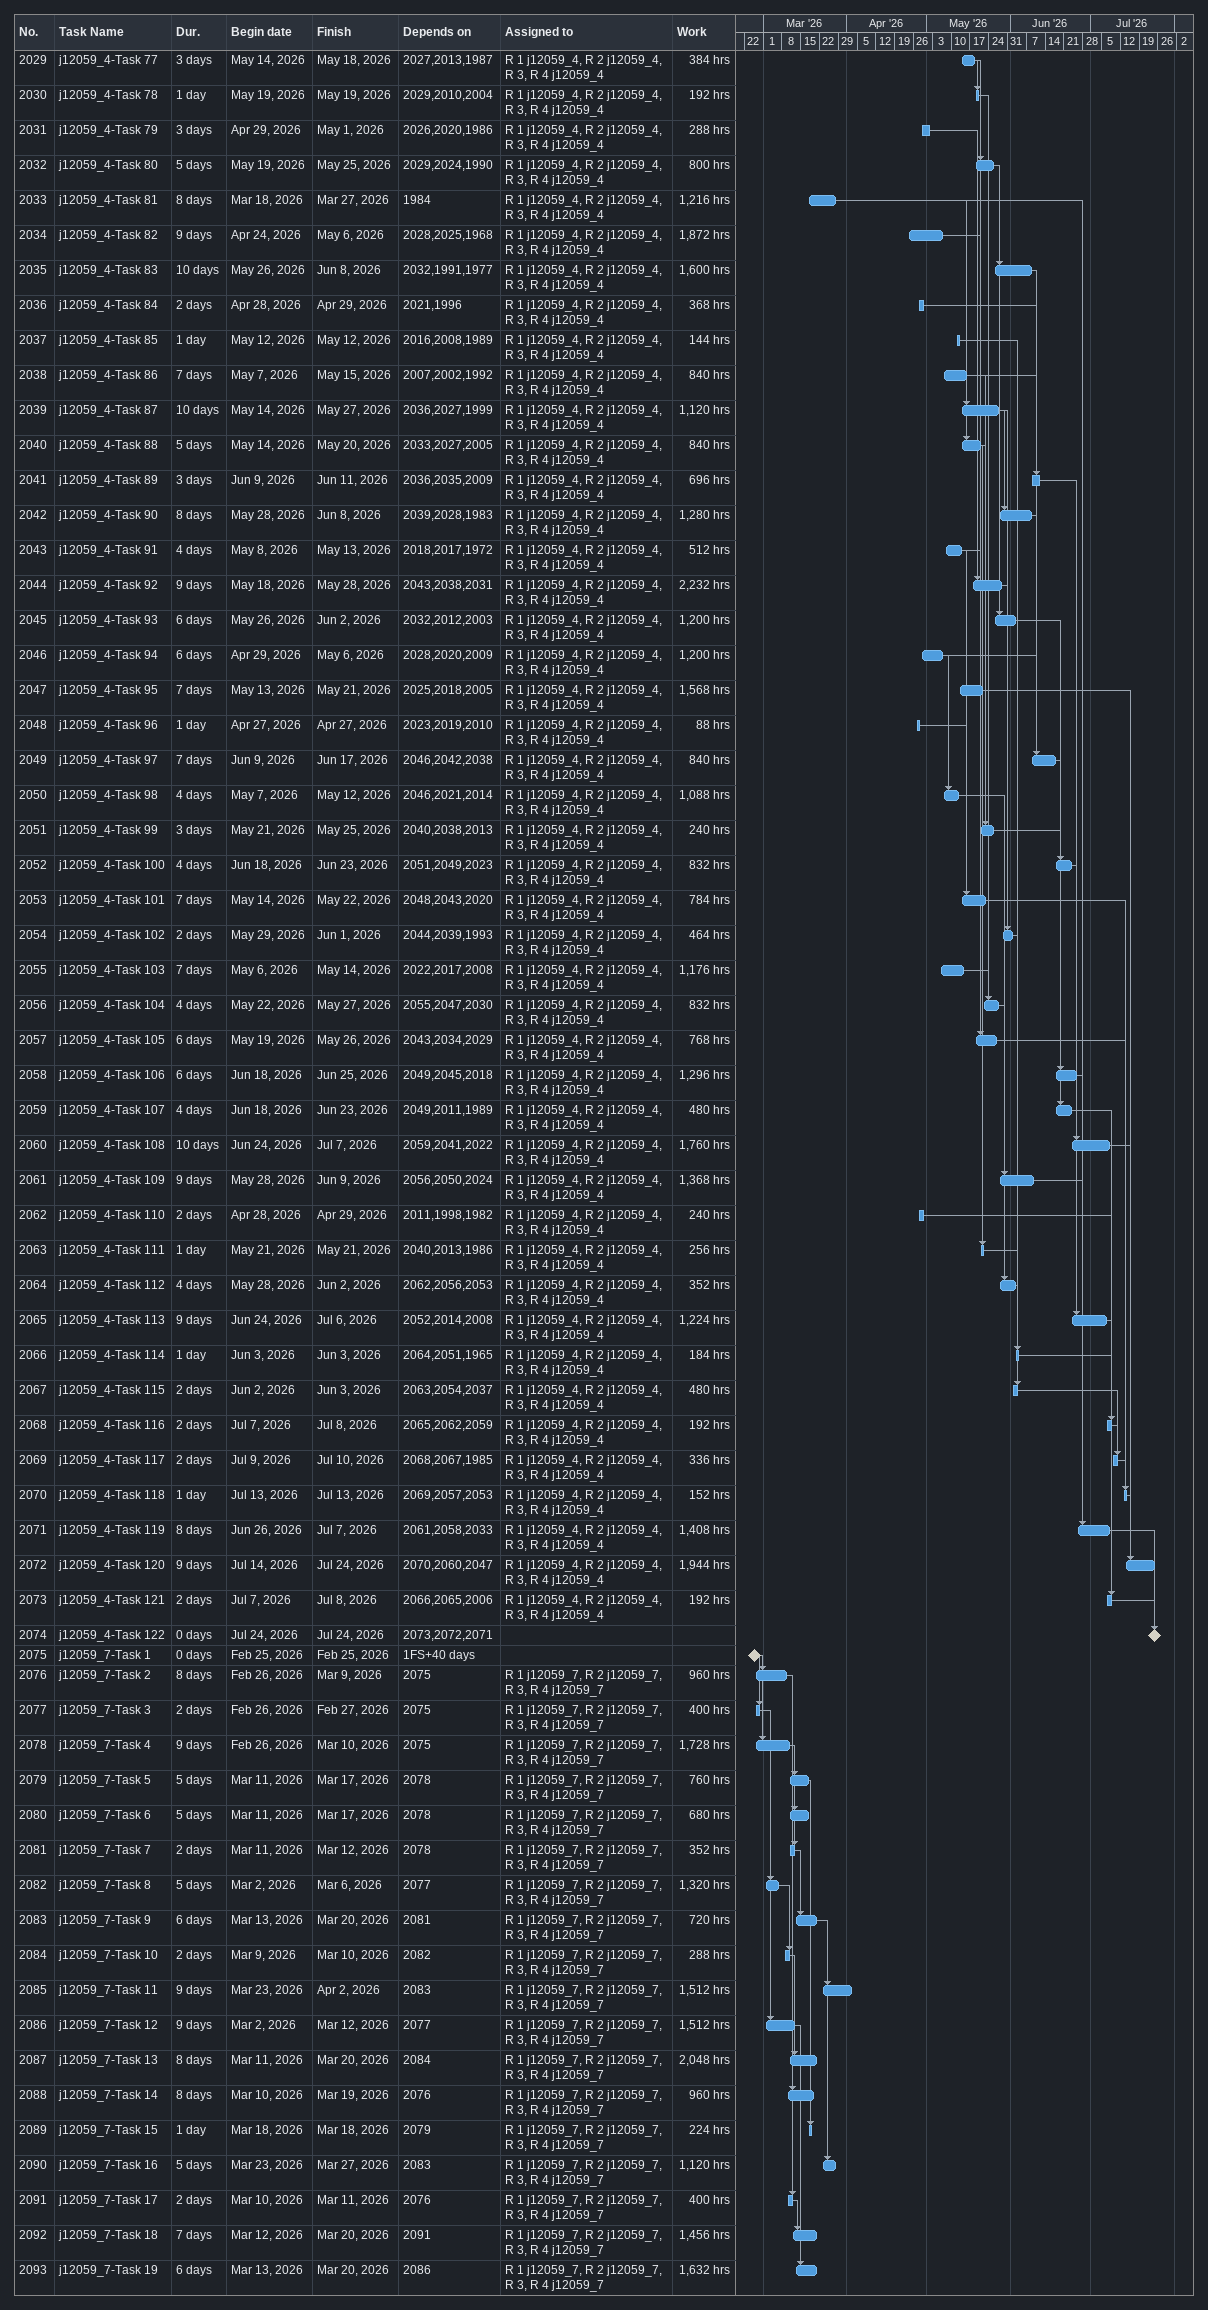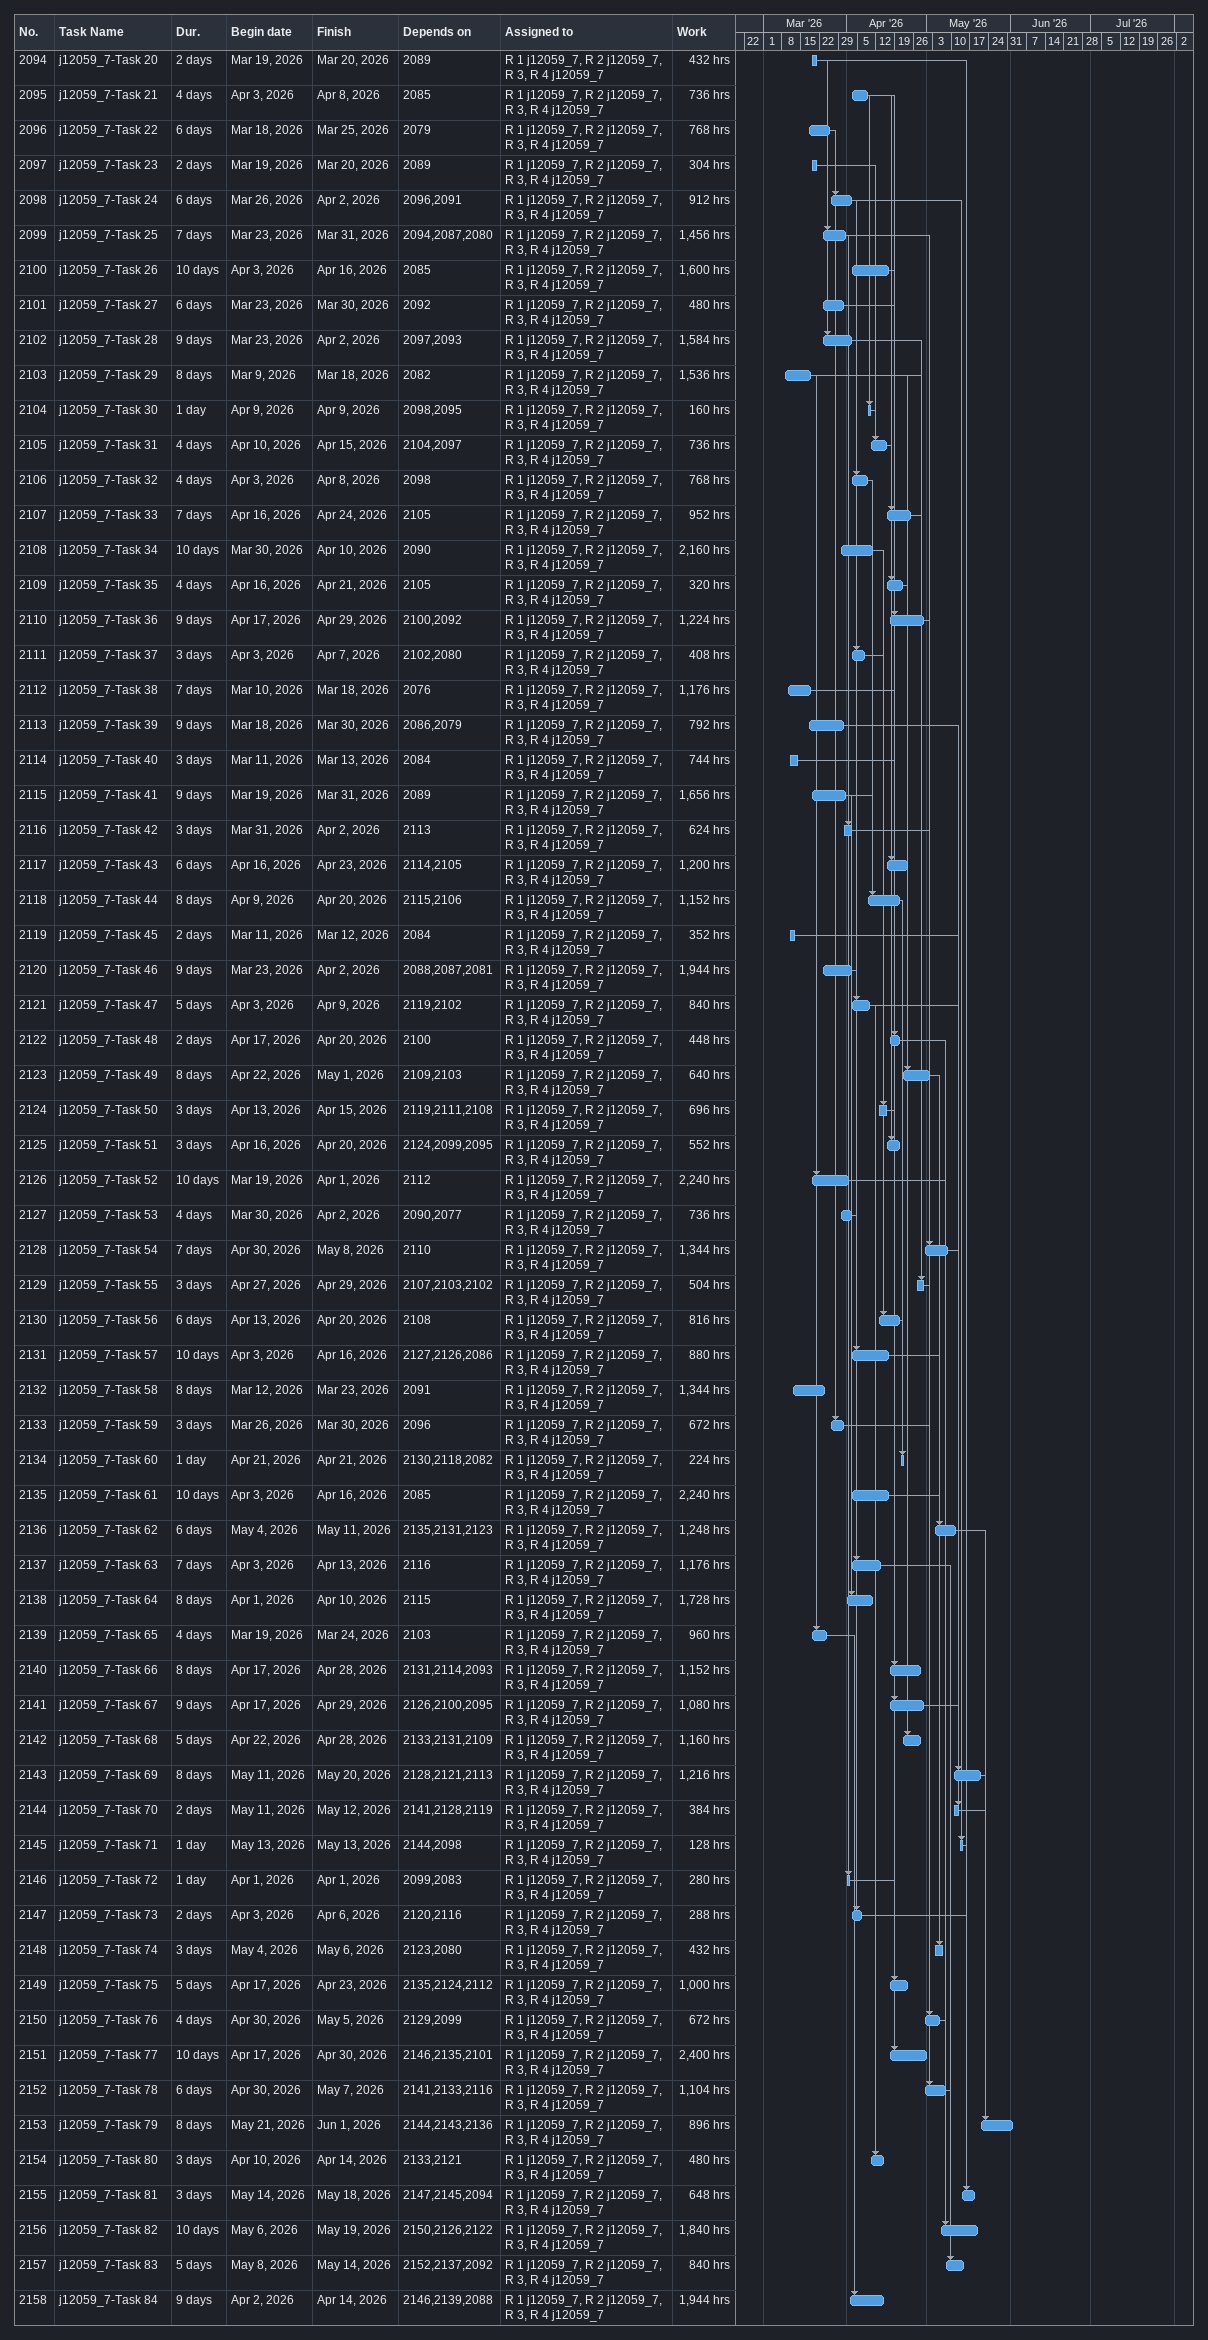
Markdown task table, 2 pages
| ID | Task | Duration | Start | Finish | Predecessors | Resources | Work (h) |
|---|---|---|---|---|---|---|---|
| 2029 | j12059_4-Task 77 | 3d | 2026-05-14 | 2026-05-18 | 2027, 2013, 1987 | R 1 j12059_4, R 2 j12059_4, R 3, R 4 j12059_4 | 384 |
| 2030 | j12059_4-Task 78 | 1d | 2026-05-19 | 2026-05-19 | 2029, 2010, 2004 | R 1 j12059_4, R 2 j12059_4, R 3, R 4 j12059_4 | 192 |
| 2031 | j12059_4-Task 79 | 3d | 2026-04-29 | 2026-05-01 | 2026, 2020, 1986 | R 1 j12059_4, R 2 j12059_4, R 3, R 4 j12059_4 | 288 |
| 2032 | j12059_4-Task 80 | 5d | 2026-05-19 | 2026-05-25 | 2029, 2024, 1990 | R 1 j12059_4, R 2 j12059_4, R 3, R 4 j12059_4 | 800 |
| 2033 | j12059_4-Task 81 | 8d | 2026-03-18 | 2026-03-27 | 1984 | R 1 j12059_4, R 2 j12059_4, R 3, R 4 j12059_4 | 1216 |
| 2034 | j12059_4-Task 82 | 9d | 2026-04-24 | 2026-05-06 | 2028, 2025, 1968 | R 1 j12059_4, R 2 j12059_4, R 3, R 4 j12059_4 | 1872 |
| 2035 | j12059_4-Task 83 | 10d | 2026-05-26 | 2026-06-08 | 2032, 1991, 1977 | R 1 j12059_4, R 2 j12059_4, R 3, R 4 j12059_4 | 1600 |
| 2036 | j12059_4-Task 84 | 2d | 2026-04-28 | 2026-04-29 | 2021, 1996 | R 1 j12059_4, R 2 j12059_4, R 3, R 4 j12059_4 | 368 |
| 2037 | j12059_4-Task 85 | 1d | 2026-05-12 | 2026-05-12 | 2016, 2008, 1989 | R 1 j12059_4, R 2 j12059_4, R 3, R 4 j12059_4 | 144 |
| 2038 | j12059_4-Task 86 | 7d | 2026-05-07 | 2026-05-15 | 2007, 2002, 1992 | R 1 j12059_4, R 2 j12059_4, R 3, R 4 j12059_4 | 840 |
| 2039 | j12059_4-Task 87 | 10d | 2026-05-14 | 2026-05-27 | 2036, 2027, 1999 | R 1 j12059_4, R 2 j12059_4, R 3, R 4 j12059_4 | 1120 |
| 2040 | j12059_4-Task 88 | 5d | 2026-05-14 | 2026-05-20 | 2033, 2027, 2005 | R 1 j12059_4, R 2 j12059_4, R 3, R 4 j12059_4 | 840 |
| 2041 | j12059_4-Task 89 | 3d | 2026-06-09 | 2026-06-11 | 2036, 2035, 2009 | R 1 j12059_4, R 2 j12059_4, R 3, R 4 j12059_4 | 696 |
| 2042 | j12059_4-Task 90 | 8d | 2026-05-28 | 2026-06-08 | 2039, 2028, 1983 | R 1 j12059_4, R 2 j12059_4, R 3, R 4 j12059_4 | 1280 |
| 2043 | j12059_4-Task 91 | 4d | 2026-05-08 | 2026-05-13 | 2018, 2017, 1972 | R 1 j12059_4, R 2 j12059_4, R 3, R 4 j12059_4 | 512 |
| 2044 | j12059_4-Task 92 | 9d | 2026-05-18 | 2026-05-28 | 2043, 2038, 2031 | R 1 j12059_4, R 2 j12059_4, R 3, R 4 j12059_4 | 2232 |
| 2045 | j12059_4-Task 93 | 6d | 2026-05-26 | 2026-06-02 | 2032, 2012, 2003 | R 1 j12059_4, R 2 j12059_4, R 3, R 4 j12059_4 | 1200 |
| 2046 | j12059_4-Task 94 | 6d | 2026-04-29 | 2026-05-06 | 2028, 2020, 2009 | R 1 j12059_4, R 2 j12059_4, R 3, R 4 j12059_4 | 1200 |
| 2047 | j12059_4-Task 95 | 7d | 2026-05-13 | 2026-05-21 | 2025, 2018, 2005 | R 1 j12059_4, R 2 j12059_4, R 3, R 4 j12059_4 | 1568 |
| 2048 | j12059_4-Task 96 | 1d | 2026-04-27 | 2026-04-27 | 2023, 2019, 2010 | R 1 j12059_4, R 2 j12059_4, R 3, R 4 j12059_4 | 88 |
| 2049 | j12059_4-Task 97 | 7d | 2026-06-09 | 2026-06-17 | 2046, 2042, 2038 | R 1 j12059_4, R 2 j12059_4, R 3, R 4 j12059_4 | 840 |
| 2050 | j12059_4-Task 98 | 4d | 2026-05-07 | 2026-05-12 | 2046, 2021, 2014 | R 1 j12059_4, R 2 j12059_4, R 3, R 4 j12059_4 | 1088 |
| 2051 | j12059_4-Task 99 | 3d | 2026-05-21 | 2026-05-25 | 2040, 2038, 2013 | R 1 j12059_4, R 2 j12059_4, R 3, R 4 j12059_4 | 240 |
| 2052 | j12059_4-Task 100 | 4d | 2026-06-18 | 2026-06-23 | 2051, 2049, 2023 | R 1 j12059_4, R 2 j12059_4, R 3, R 4 j12059_4 | 832 |
| 2053 | j12059_4-Task 101 | 7d | 2026-05-14 | 2026-05-22 | 2048, 2043, 2020 | R 1 j12059_4, R 2 j12059_4, R 3, R 4 j12059_4 | 784 |
| 2054 | j12059_4-Task 102 | 2d | 2026-05-29 | 2026-06-01 | 2044, 2039, 1993 | R 1 j12059_4, R 2 j12059_4, R 3, R 4 j12059_4 | 464 |
| 2055 | j12059_4-Task 103 | 7d | 2026-05-06 | 2026-05-14 | 2022, 2017, 2008 | R 1 j12059_4, R 2 j12059_4, R 3, R 4 j12059_4 | 1176 |
| 2056 | j12059_4-Task 104 | 4d | 2026-05-22 | 2026-05-27 | 2055, 2047, 2030 | R 1 j12059_4, R 2 j12059_4, R 3, R 4 j12059_4 | 832 |
| 2057 | j12059_4-Task 105 | 6d | 2026-05-19 | 2026-05-26 | 2043, 2034, 2029 | R 1 j12059_4, R 2 j12059_4, R 3, R 4 j12059_4 | 768 |
| 2058 | j12059_4-Task 106 | 6d | 2026-06-18 | 2026-06-25 | 2049, 2045, 2018 | R 1 j12059_4, R 2 j12059_4, R 3, R 4 j12059_4 | 1296 |
| 2059 | j12059_4-Task 107 | 4d | 2026-06-18 | 2026-06-23 | 2049, 2011, 1989 | R 1 j12059_4, R 2 j12059_4, R 3, R 4 j12059_4 | 480 |
| 2060 | j12059_4-Task 108 | 10d | 2026-06-24 | 2026-07-07 | 2059, 2041, 2022 | R 1 j12059_4, R 2 j12059_4, R 3, R 4 j12059_4 | 1760 |
| 2061 | j12059_4-Task 109 | 9d | 2026-05-28 | 2026-06-09 | 2056, 2050, 2024 | R 1 j12059_4, R 2 j12059_4, R 3, R 4 j12059_4 | 1368 |
| 2062 | j12059_4-Task 110 | 2d | 2026-04-28 | 2026-04-29 | 2011, 1998, 1982 | R 1 j12059_4, R 2 j12059_4, R 3, R 4 j12059_4 | 240 |
| 2063 | j12059_4-Task 111 | 1d | 2026-05-21 | 2026-05-21 | 2040, 2013, 1986 | R 1 j12059_4, R 2 j12059_4, R 3, R 4 j12059_4 | 256 |
| 2064 | j12059_4-Task 112 | 4d | 2026-05-28 | 2026-06-02 | 2062, 2056, 2053 | R 1 j12059_4, R 2 j12059_4, R 3, R 4 j12059_4 | 352 |
| 2065 | j12059_4-Task 113 | 9d | 2026-06-24 | 2026-07-06 | 2052, 2014, 2008 | R 1 j12059_4, R 2 j12059_4, R 3, R 4 j12059_4 | 1224 |
| 2066 | j12059_4-Task 114 | 1d | 2026-06-03 | 2026-06-03 | 2064, 2051, 1965 | R 1 j12059_4, R 2 j12059_4, R 3, R 4 j12059_4 | 184 |
| 2067 | j12059_4-Task 115 | 2d | 2026-06-02 | 2026-06-03 | 2063, 2054, 2037 | R 1 j12059_4, R 2 j12059_4, R 3, R 4 j12059_4 | 480 |
| 2068 | j12059_4-Task 116 | 2d | 2026-07-07 | 2026-07-08 | 2065, 2062, 2059 | R 1 j12059_4, R 2 j12059_4, R 3, R 4 j12059_4 | 192 |
| 2069 | j12059_4-Task 117 | 2d | 2026-07-09 | 2026-07-10 | 2068, 2067, 1985 | R 1 j12059_4, R 2 j12059_4, R 3, R 4 j12059_4 | 336 |
| 2070 | j12059_4-Task 118 | 1d | 2026-07-13 | 2026-07-13 | 2069, 2057, 2053 | R 1 j12059_4, R 2 j12059_4, R 3, R 4 j12059_4 | 152 |
| 2071 | j12059_4-Task 119 | 8d | 2026-06-26 | 2026-07-07 | 2061, 2058, 2033 | R 1 j12059_4, R 2 j12059_4, R 3, R 4 j12059_4 | 1408 |
| 2072 | j12059_4-Task 120 | 9d | 2026-07-14 | 2026-07-24 | 2070, 2060, 2047 | R 1 j12059_4, R 2 j12059_4, R 3, R 4 j12059_4 | 1944 |
| 2073 | j12059_4-Task 121 | 2d | 2026-07-07 | 2026-07-08 | 2066, 2065, 2006 | R 1 j12059_4, R 2 j12059_4, R 3, R 4 j12059_4 | 192 |
| 2074 | j12059_4-Task 122 | 0d | 2026-07-24 | 2026-07-24 | 2073, 2072, 2071 |  |  |
| 2075 | j12059_7-Task 1 | 0d | 2026-02-25 | 2026-02-25 | 1FS+40d |  |  |
| 2076 | j12059_7-Task 2 | 8d | 2026-02-26 | 2026-03-09 | 2075 | R 1 j12059_7, R 2 j12059_7, R 3, R 4 j12059_7 | 960 |
| 2077 | j12059_7-Task 3 | 2d | 2026-02-26 | 2026-02-27 | 2075 | R 1 j12059_7, R 2 j12059_7, R 3, R 4 j12059_7 | 400 |
| 2078 | j12059_7-Task 4 | 9d | 2026-02-26 | 2026-03-10 | 2075 | R 1 j12059_7, R 2 j12059_7, R 3, R 4 j12059_7 | 1728 |
| 2079 | j12059_7-Task 5 | 5d | 2026-03-11 | 2026-03-17 | 2078 | R 1 j12059_7, R 2 j12059_7, R 3, R 4 j12059_7 | 760 |
| 2080 | j12059_7-Task 6 | 5d | 2026-03-11 | 2026-03-17 | 2078 | R 1 j12059_7, R 2 j12059_7, R 3, R 4 j12059_7 | 680 |
| 2081 | j12059_7-Task 7 | 2d | 2026-03-11 | 2026-03-12 | 2078 | R 1 j12059_7, R 2 j12059_7, R 3, R 4 j12059_7 | 352 |
| 2082 | j12059_7-Task 8 | 5d | 2026-03-02 | 2026-03-06 | 2077 | R 1 j12059_7, R 2 j12059_7, R 3, R 4 j12059_7 | 1320 |
| 2083 | j12059_7-Task 9 | 6d | 2026-03-13 | 2026-03-20 | 2081 | R 1 j12059_7, R 2 j12059_7, R 3, R 4 j12059_7 | 720 |
| 2084 | j12059_7-Task 10 | 2d | 2026-03-09 | 2026-03-10 | 2082 | R 1 j12059_7, R 2 j12059_7, R 3, R 4 j12059_7 | 288 |
| 2085 | j12059_7-Task 11 | 9d | 2026-03-23 | 2026-04-02 | 2083 | R 1 j12059_7, R 2 j12059_7, R 3, R 4 j12059_7 | 1512 |
| 2086 | j12059_7-Task 12 | 9d | 2026-03-02 | 2026-03-12 | 2077 | R 1 j12059_7, R 2 j12059_7, R 3, R 4 j12059_7 | 1512 |
| 2087 | j12059_7-Task 13 | 8d | 2026-03-11 | 2026-03-20 | 2084 | R 1 j12059_7, R 2 j12059_7, R 3, R 4 j12059_7 | 2048 |
| 2088 | j12059_7-Task 14 | 8d | 2026-03-10 | 2026-03-19 | 2076 | R 1 j12059_7, R 2 j12059_7, R 3, R 4 j12059_7 | 960 |
| 2089 | j12059_7-Task 15 | 1d | 2026-03-18 | 2026-03-18 | 2079 | R 1 j12059_7, R 2 j12059_7, R 3, R 4 j12059_7 | 224 |
| 2090 | j12059_7-Task 16 | 5d | 2026-03-23 | 2026-03-27 | 2083 | R 1 j12059_7, R 2 j12059_7, R 3, R 4 j12059_7 | 1120 |
| 2091 | j12059_7-Task 17 | 2d | 2026-03-10 | 2026-03-11 | 2076 | R 1 j12059_7, R 2 j12059_7, R 3, R 4 j12059_7 | 400 |
| 2092 | j12059_7-Task 18 | 7d | 2026-03-12 | 2026-03-20 | 2091 | R 1 j12059_7, R 2 j12059_7, R 3, R 4 j12059_7 | 1456 |
| 2093 | j12059_7-Task 19 | 6d | 2026-03-13 | 2026-03-20 | 2086 | R 1 j12059_7, R 2 j12059_7, R 3, R 4 j12059_7 | 1632 |
| 2094 | j12059_7-Task 20 | 2d | 2026-03-19 | 2026-03-20 | 2089 | R 1 j12059_7, R 2 j12059_7, R 3, R 4 j12059_7 | 432 |
| 2095 | j12059_7-Task 21 | 4d | 2026-04-03 | 2026-04-08 | 2085 | R 1 j12059_7, R 2 j12059_7, R 3, R 4 j12059_7 | 736 |
| 2096 | j12059_7-Task 22 | 6d | 2026-03-18 | 2026-03-25 | 2079 | R 1 j12059_7, R 2 j12059_7, R 3, R 4 j12059_7 | 768 |
| 2097 | j12059_7-Task 23 | 2d | 2026-03-19 | 2026-03-20 | 2089 | R 1 j12059_7, R 2 j12059_7, R 3, R 4 j12059_7 | 304 |
| 2098 | j12059_7-Task 24 | 6d | 2026-03-26 | 2026-04-02 | 2096, 2091 | R 1 j12059_7, R 2 j12059_7, R 3, R 4 j12059_7 | 912 |
| 2099 | j12059_7-Task 25 | 7d | 2026-03-23 | 2026-03-31 | 2094, 2087, 2080 | R 1 j12059_7, R 2 j12059_7, R 3, R 4 j12059_7 | 1456 |
| 2100 | j12059_7-Task 26 | 10d | 2026-04-03 | 2026-04-16 | 2085 | R 1 j12059_7, R 2 j12059_7, R 3, R 4 j12059_7 | 1600 |
| 2101 | j12059_7-Task 27 | 6d | 2026-03-23 | 2026-03-30 | 2092 | R 1 j12059_7, R 2 j12059_7, R 3, R 4 j12059_7 | 480 |
| 2102 | j12059_7-Task 28 | 9d | 2026-03-23 | 2026-04-02 | 2097, 2093 | R 1 j12059_7, R 2 j12059_7, R 3, R 4 j12059_7 | 1584 |
| 2103 | j12059_7-Task 29 | 8d | 2026-03-09 | 2026-03-18 | 2082 | R 1 j12059_7, R 2 j12059_7, R 3, R 4 j12059_7 | 1536 |
| 2104 | j12059_7-Task 30 | 1d | 2026-04-09 | 2026-04-09 | 2098, 2095 | R 1 j12059_7, R 2 j12059_7, R 3, R 4 j12059_7 | 160 |
| 2105 | j12059_7-Task 31 | 4d | 2026-04-10 | 2026-04-15 | 2104, 2097 | R 1 j12059_7, R 2 j12059_7, R 3, R 4 j12059_7 | 736 |
| 2106 | j12059_7-Task 32 | 4d | 2026-04-03 | 2026-04-08 | 2098 | R 1 j12059_7, R 2 j12059_7, R 3, R 4 j12059_7 | 768 |
| 2107 | j12059_7-Task 33 | 7d | 2026-04-16 | 2026-04-24 | 2105 | R 1 j12059_7, R 2 j12059_7, R 3, R 4 j12059_7 | 952 |
| 2108 | j12059_7-Task 34 | 10d | 2026-03-30 | 2026-04-10 | 2090 | R 1 j12059_7, R 2 j12059_7, R 3, R 4 j12059_7 | 2160 |
| 2109 | j12059_7-Task 35 | 4d | 2026-04-16 | 2026-04-21 | 2105 | R 1 j12059_7, R 2 j12059_7, R 3, R 4 j12059_7 | 320 |
| 2110 | j12059_7-Task 36 | 9d | 2026-04-17 | 2026-04-29 | 2100, 2092 | R 1 j12059_7, R 2 j12059_7, R 3, R 4 j12059_7 | 1224 |
| 2111 | j12059_7-Task 37 | 3d | 2026-04-03 | 2026-04-07 | 2102, 2080 | R 1 j12059_7, R 2 j12059_7, R 3, R 4 j12059_7 | 408 |
| 2112 | j12059_7-Task 38 | 7d | 2026-03-10 | 2026-03-18 | 2076 | R 1 j12059_7, R 2 j12059_7, R 3, R 4 j12059_7 | 1176 |
| 2113 | j12059_7-Task 39 | 9d | 2026-03-18 | 2026-03-30 | 2086, 2079 | R 1 j12059_7, R 2 j12059_7, R 3, R 4 j12059_7 | 792 |
| 2114 | j12059_7-Task 40 | 3d | 2026-03-11 | 2026-03-13 | 2084 | R 1 j12059_7, R 2 j12059_7, R 3, R 4 j12059_7 | 744 |
| 2115 | j12059_7-Task 41 | 9d | 2026-03-19 | 2026-03-31 | 2089 | R 1 j12059_7, R 2 j12059_7, R 3, R 4 j12059_7 | 1656 |
| 2116 | j12059_7-Task 42 | 3d | 2026-03-31 | 2026-04-02 | 2113 | R 1 j12059_7, R 2 j12059_7, R 3, R 4 j12059_7 | 624 |
| 2117 | j12059_7-Task 43 | 6d | 2026-04-16 | 2026-04-23 | 2114, 2105 | R 1 j12059_7, R 2 j12059_7, R 3, R 4 j12059_7 | 1200 |
| 2118 | j12059_7-Task 44 | 8d | 2026-04-09 | 2026-04-20 | 2115, 2106 | R 1 j12059_7, R 2 j12059_7, R 3, R 4 j12059_7 | 1152 |
| 2119 | j12059_7-Task 45 | 2d | 2026-03-11 | 2026-03-12 | 2084 | R 1 j12059_7, R 2 j12059_7, R 3, R 4 j12059_7 | 352 |
| 2120 | j12059_7-Task 46 | 9d | 2026-03-23 | 2026-04-02 | 2088, 2087, 2081 | R 1 j12059_7, R 2 j12059_7, R 3, R 4 j12059_7 | 1944 |
| 2121 | j12059_7-Task 47 | 5d | 2026-04-03 | 2026-04-09 | 2119, 2102 | R 1 j12059_7, R 2 j12059_7, R 3, R 4 j12059_7 | 840 |
| 2122 | j12059_7-Task 48 | 2d | 2026-04-17 | 2026-04-20 | 2100 | R 1 j12059_7, R 2 j12059_7, R 3, R 4 j12059_7 | 448 |
| 2123 | j12059_7-Task 49 | 8d | 2026-04-22 | 2026-05-01 | 2109, 2103 | R 1 j12059_7, R 2 j12059_7, R 3, R 4 j12059_7 | 640 |
| 2124 | j12059_7-Task 50 | 3d | 2026-04-13 | 2026-04-15 | 2119, 2111, 2108 | R 1 j12059_7, R 2 j12059_7, R 3, R 4 j12059_7 | 696 |
| 2125 | j12059_7-Task 51 | 3d | 2026-04-16 | 2026-04-20 | 2124, 2099, 2095 | R 1 j12059_7, R 2 j12059_7, R 3, R 4 j12059_7 | 552 |
| 2126 | j12059_7-Task 52 | 10d | 2026-03-19 | 2026-04-01 | 2112 | R 1 j12059_7, R 2 j12059_7, R 3, R 4 j12059_7 | 2240 |
| 2127 | j12059_7-Task 53 | 4d | 2026-03-30 | 2026-04-02 | 2090, 2077 | R 1 j12059_7, R 2 j12059_7, R 3, R 4 j12059_7 | 736 |
| 2128 | j12059_7-Task 54 | 7d | 2026-04-30 | 2026-05-08 | 2110 | R 1 j12059_7, R 2 j12059_7, R 3, R 4 j12059_7 | 1344 |
| 2129 | j12059_7-Task 55 | 3d | 2026-04-27 | 2026-04-29 | 2107, 2103, 2102 | R 1 j12059_7, R 2 j12059_7, R 3, R 4 j12059_7 | 504 |
| 2130 | j12059_7-Task 56 | 6d | 2026-04-13 | 2026-04-20 | 2108 | R 1 j12059_7, R 2 j12059_7, R 3, R 4 j12059_7 | 816 |
| 2131 | j12059_7-Task 57 | 10d | 2026-04-03 | 2026-04-16 | 2127, 2126, 2086 | R 1 j12059_7, R 2 j12059_7, R 3, R 4 j12059_7 | 880 |
| 2132 | j12059_7-Task 58 | 8d | 2026-03-12 | 2026-03-23 | 2091 | R 1 j12059_7, R 2 j12059_7, R 3, R 4 j12059_7 | 1344 |
| 2133 | j12059_7-Task 59 | 3d | 2026-03-26 | 2026-03-30 | 2096 | R 1 j12059_7, R 2 j12059_7, R 3, R 4 j12059_7 | 672 |
| 2134 | j12059_7-Task 60 | 1d | 2026-04-21 | 2026-04-21 | 2130, 2118, 2082 | R 1 j12059_7, R 2 j12059_7, R 3, R 4 j12059_7 | 224 |
| 2135 | j12059_7-Task 61 | 10d | 2026-04-03 | 2026-04-16 | 2085 | R 1 j12059_7, R 2 j12059_7, R 3, R 4 j12059_7 | 2240 |
| 2136 | j12059_7-Task 62 | 6d | 2026-05-04 | 2026-05-11 | 2135, 2131, 2123 | R 1 j12059_7, R 2 j12059_7, R 3, R 4 j12059_7 | 1248 |
| 2137 | j12059_7-Task 63 | 7d | 2026-04-03 | 2026-04-13 | 2116 | R 1 j12059_7, R 2 j12059_7, R 3, R 4 j12059_7 | 1176 |
| 2138 | j12059_7-Task 64 | 8d | 2026-04-01 | 2026-04-10 | 2115 | R 1 j12059_7, R 2 j12059_7, R 3, R 4 j12059_7 | 1728 |
| 2139 | j12059_7-Task 65 | 4d | 2026-03-19 | 2026-03-24 | 2103 | R 1 j12059_7, R 2 j12059_7, R 3, R 4 j12059_7 | 960 |
| 2140 | j12059_7-Task 66 | 8d | 2026-04-17 | 2026-04-28 | 2131, 2114, 2093 | R 1 j12059_7, R 2 j12059_7, R 3, R 4 j12059_7 | 1152 |
| 2141 | j12059_7-Task 67 | 9d | 2026-04-17 | 2026-04-29 | 2126, 2100, 2095 | R 1 j12059_7, R 2 j12059_7, R 3, R 4 j12059_7 | 1080 |
| 2142 | j12059_7-Task 68 | 5d | 2026-04-22 | 2026-04-28 | 2133, 2131, 2109 | R 1 j12059_7, R 2 j12059_7, R 3, R 4 j12059_7 | 1160 |
| 2143 | j12059_7-Task 69 | 8d | 2026-05-11 | 2026-05-20 | 2128, 2121, 2113 | R 1 j12059_7, R 2 j12059_7, R 3, R 4 j12059_7 | 1216 |
| 2144 | j12059_7-Task 70 | 2d | 2026-05-11 | 2026-05-12 | 2141, 2128, 2119 | R 1 j12059_7, R 2 j12059_7, R 3, R 4 j12059_7 | 384 |
| 2145 | j12059_7-Task 71 | 1d | 2026-05-13 | 2026-05-13 | 2144, 2098 | R 1 j12059_7, R 2 j12059_7, R 3, R 4 j12059_7 | 128 |
| 2146 | j12059_7-Task 72 | 1d | 2026-04-01 | 2026-04-01 | 2099, 2083 | R 1 j12059_7, R 2 j12059_7, R 3, R 4 j12059_7 | 280 |
| 2147 | j12059_7-Task 73 | 2d | 2026-04-03 | 2026-04-06 | 2120, 2116 | R 1 j12059_7, R 2 j12059_7, R 3, R 4 j12059_7 | 288 |
| 2148 | j12059_7-Task 74 | 3d | 2026-05-04 | 2026-05-06 | 2123, 2080 | R 1 j12059_7, R 2 j12059_7, R 3, R 4 j12059_7 | 432 |
| 2149 | j12059_7-Task 75 | 5d | 2026-04-17 | 2026-04-23 | 2135, 2124, 2112 | R 1 j12059_7, R 2 j12059_7, R 3, R 4 j12059_7 | 1000 |
| 2150 | j12059_7-Task 76 | 4d | 2026-04-30 | 2026-05-05 | 2129, 2099 | R 1 j12059_7, R 2 j12059_7, R 3, R 4 j12059_7 | 672 |
| 2151 | j12059_7-Task 77 | 10d | 2026-04-17 | 2026-04-30 | 2146, 2135, 2101 | R 1 j12059_7, R 2 j12059_7, R 3, R 4 j12059_7 | 2400 |
| 2152 | j12059_7-Task 78 | 6d | 2026-04-30 | 2026-05-07 | 2141, 2133, 2116 | R 1 j12059_7, R 2 j12059_7, R 3, R 4 j12059_7 | 1104 |
| 2153 | j12059_7-Task 79 | 8d | 2026-05-21 | 2026-06-01 | 2144, 2143, 2136 | R 1 j12059_7, R 2 j12059_7, R 3, R 4 j12059_7 | 896 |
| 2154 | j12059_7-Task 80 | 3d | 2026-04-10 | 2026-04-14 | 2133, 2121 | R 1 j12059_7, R 2 j12059_7, R 3, R 4 j12059_7 | 480 |
| 2155 | j12059_7-Task 81 | 3d | 2026-05-14 | 2026-05-18 | 2147, 2145, 2094 | R 1 j12059_7, R 2 j12059_7, R 3, R 4 j12059_7 | 648 |
| 2156 | j12059_7-Task 82 | 10d | 2026-05-06 | 2026-05-19 | 2150, 2126, 2122 | R 1 j12059_7, R 2 j12059_7, R 3, R 4 j12059_7 | 1840 |
| 2157 | j12059_7-Task 83 | 5d | 2026-05-08 | 2026-05-14 | 2152, 2137, 2092 | R 1 j12059_7, R 2 j12059_7, R 3, R 4 j12059_7 | 840 |
| 2158 | j12059_7-Task 84 | 9d | 2026-04-02 | 2026-04-14 | 2146, 2139, 2088 | R 1 j12059_7, R 2 j12059_7, R 3, R 4 j12059_7 | 1944 |
